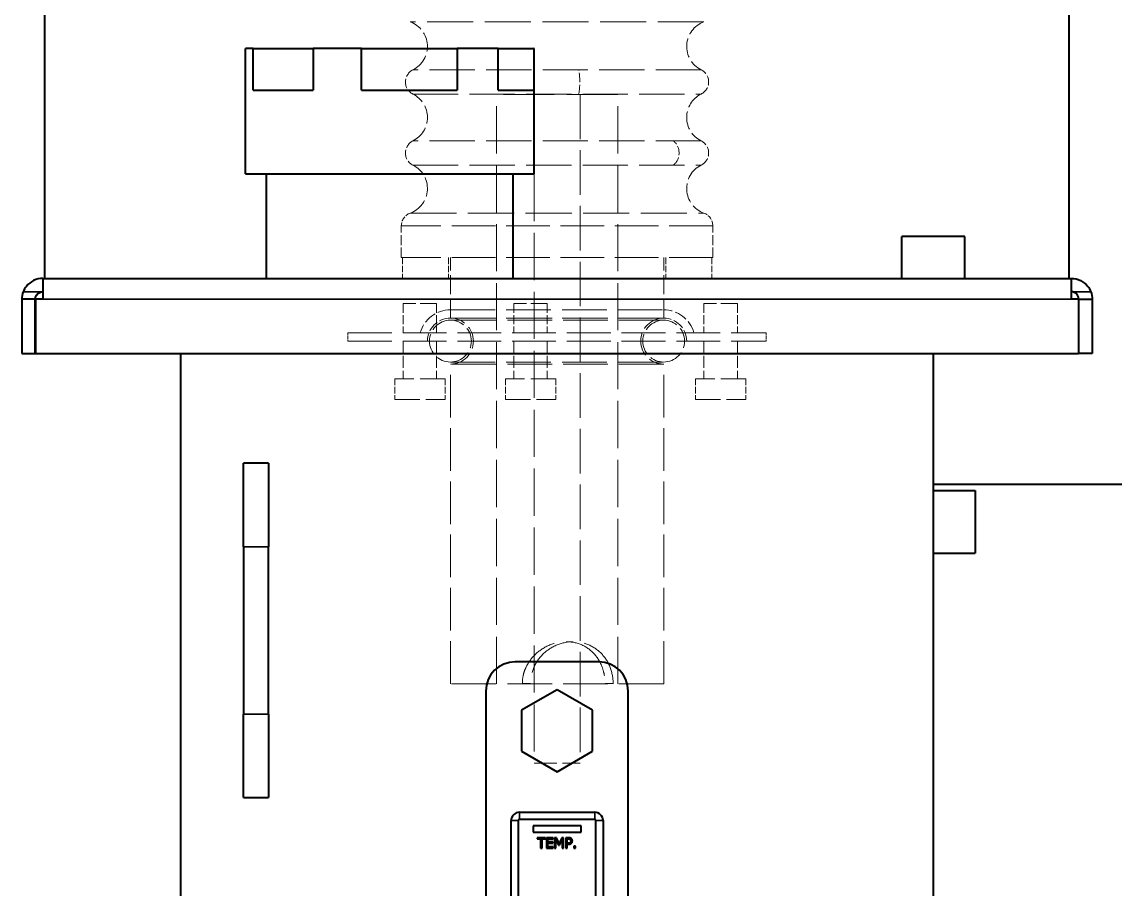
# Model space of a CAD drawing. Header units: millimetres. Extents: x 0 to 4205, y 0 to 2970.
# Drawn here: x 485.5 to 747, y 1304.9 to 1512.4 of the extents above; entities that cross this region are included whole.
import ezdxf

# ---------------------------------------------------------------- set-up
doc = ezdxf.new("R2010")
doc.units = ezdxf.units.MM
doc.header["$LTSCALE"] = 5
doc.linetypes.add('DASHED', pattern=[0.2067, 0.1654, -0.0413])
for name, color, linetype, lineweight in [('가려진 것(ISO)', 2, 'DASHED', 18), ('가려진 좁은 것(ISO)', 2, 'DASHED', 18), ('가시적인 것(ISO)', 3, 'Continuous', 40), ('가시적인 좁은 것(ISO)', 3, 'Continuous', 35)]:
    doc.layers.add(name, color=color, linetype=linetype, lineweight=lineweight)

msp = doc.modelspace()

# ---------------------------------------------------------------- linework, layer by layer
at = {"layer": '가려진 것(ISO)', "ltscale": 14.692177}
msp.add_line((628.0004, 1495.0175), (599.0004, 1495.0175), dxfattribs=at)
at = {"layer": '가려진 것(ISO)', "ltscale": 13.642961}
for p, q in [((599.0004, 1354.0175), (599.0004, 1495.0175)), ((628.0004, 1354.0175), (628.0004, 1495.0175)), ((608.0004, 1476.0175), (608.0004, 1335.0175))]:
    msp.add_line(p, q, dxfattribs=at)
at = {"layer": '가려진 것(ISO)', "ltscale": 12.901145}
msp.add_line((619.0004, 1495.0175), (619.0004, 1335.0175), dxfattribs=at)
at = {"layer": '가려진 것(ISO)', "ltscale": 2.884835}
for p, q in [((576.2504, 1456.0175), (576.2504, 1463.5907)), ((650.7504, 1456.0175), (650.7504, 1463.5907))]:
    msp.add_line(p, q, dxfattribs=at)
at = {"layer": '가려진 것(ISO)', "ltscale": 12.581232}
msp.add_line((650.7504, 1456.0175), (576.2504, 1456.0175), dxfattribs=at)
at = {"layer": '가려진 것(ISO)', "ltscale": 1.904597}
for p, q in [((576.5004, 1456.0175), (576.5004, 1451.0175)), ((587.5004, 1456.0175), (587.5004, 1451.0175)), ((639.5004, 1456.0175), (639.5004, 1451.0175)), ((650.5004, 1456.0175), (650.5004, 1451.0175)), ((574.7064, 1427.0175), (574.7064, 1422.0175)), ((586.7064, 1427.0175), (586.7064, 1422.0175)), ((601.1728, 1427.0175), (601.1728, 1422.0175)), ((613.1728, 1427.0175), (613.1728, 1422.0175)), ((646.6222, 1427.0175), (646.6222, 1422.0175)), ((658.6222, 1427.0175), (658.6222, 1422.0175))]:
    msp.add_line(p, q, dxfattribs=at)
at = {"layer": '가려진 것(ISO)', "ltscale": 5.52352}
for p, q in [((588.0004, 1441.5175), (588.0004, 1456.0175)), ((639.0004, 1441.5175), (639.0004, 1456.0175))]:
    msp.add_line(p, q, dxfattribs=at)
at = {"layer": '가려진 것(ISO)', "ltscale": 4.786925}
for p, q in [((584.7064, 1445.0175), (576.7064, 1445.0175)), ((611.1728, 1445.0175), (603.1728, 1445.0175)), ((656.6222, 1445.0175), (648.6222, 1445.0175))]:
    msp.add_line(p, q, dxfattribs=at)
at = {"layer": '가려진 것(ISO)', "ltscale": 2.666475}
for p, q in [((576.7064, 1445.0175), (576.7064, 1438.0175)), ((584.7064, 1445.0175), (584.7064, 1438.0175)), ((603.1728, 1445.0175), (603.1728, 1438.0175)), ((611.1728, 1445.0175), (611.1728, 1438.0175)), ((648.6222, 1445.0175), (648.6222, 1438.0175)), ((656.6222, 1445.0175), (656.6222, 1438.0175))]:
    msp.add_line(p, q, dxfattribs=at)
at = {"layer": '가려진 것(ISO)', "ltscale": 12.918983}
for p, q in [((588.0004, 1443.5175), (639.0004, 1443.5175)), ((639.0004, 1441.5175), (588.0004, 1441.5175)), ((588.0004, 1441.5175), (639.0004, 1441.5175)), ((639.0004, 1441.0175), (588.0004, 1441.0175)), ((588.0004, 1431.0175), (639.0004, 1431.0175)), ((639.0004, 1430.5175), (588.0004, 1430.5175)), ((639.0004, 1354.0175), (588.0004, 1354.0175))]:
    msp.add_line(p, q, dxfattribs=at)
at = {"layer": '가려진 것(ISO)', "ltscale": 0.761779}
for p, q in [((588.0004, 1443.5175), (588.0004, 1441.5175)), ((639.0004, 1443.5175), (639.0004, 1441.5175)), ((563.5004, 1438.0175), (563.5004, 1436.0175)), ((663.5004, 1438.0175), (663.5004, 1436.0175))]:
    msp.add_line(p, q, dxfattribs=at)
at = {"layer": '가려진 것(ISO)', "ltscale": 12.665669}
for p, q in [((563.5004, 1438.0175), (663.5004, 1438.0175)), ((563.5004, 1436.0175), (663.5004, 1436.0175))]:
    msp.add_line(p, q, dxfattribs=at)
at = {"layer": '가려진 것(ISO)', "ltscale": 3.428354}
for p, q in [((576.7064, 1436.0175), (576.7064, 1427.0175)), ((584.7064, 1436.0175), (584.7064, 1427.0175)), ((603.1728, 1436.0175), (603.1728, 1427.0175)), ((611.1728, 1436.0175), (611.1728, 1427.0175)), ((648.6222, 1436.0175), (648.6222, 1427.0175)), ((656.6222, 1436.0175), (656.6222, 1427.0175))]:
    msp.add_line(p, q, dxfattribs=at)
at = {"layer": '가려진 것(ISO)', "ltscale": 12.33672}
for p, q in [((588.0004, 1354.0175), (588.0004, 1430.5175)), ((639.0004, 1354.0175), (639.0004, 1430.5175))]:
    msp.add_line(p, q, dxfattribs=at)
at = {"layer": '가려진 것(ISO)', "ltscale": 7.180437}
for p, q in [((586.7064, 1427.0175), (574.7064, 1427.0175)), ((613.1728, 1427.0175), (601.1728, 1427.0175)), ((658.6222, 1427.0175), (646.6222, 1427.0175)), ((574.7064, 1422.0175), (586.7064, 1422.0175)), ((601.1728, 1422.0175), (613.1728, 1422.0175)), ((646.6222, 1422.0175), (658.6222, 1422.0175))]:
    msp.add_line(p, q, dxfattribs=at)
at = {"layer": '가려진 것(ISO)', "ltscale": 4.190233}
msp.add_line((615.685, 1364.1175), (617.3422, 1364.1175), dxfattribs=at)
at = {"layer": '가려진 것(ISO)', "ltscale": 0.037994}
for p, q in [((605.1965, 1354.0175), (605.1965, 1354.1175)), ((607.1486, 1354.1175), (607.1486, 1354.0175)), ((624.9682, 1354.1175), (624.9682, 1354.0175)), ((626.9204, 1354.0175), (626.9204, 1354.1175))]:
    msp.add_line(p, q, dxfattribs=at)
at = {"layer": '가려진 것(ISO)', "ltscale": 6.582059}
msp.add_line((608.0004, 1335.0175), (619.0004, 1335.0175), dxfattribs=at)
at = {"layer": '가려진 것(ISO)', "ltscale": 5.546094}
for centre, start, end in [((576.2504, 1506.5175), 296.525352, 69.99481), ((650.7504, 1506.5175), 110.00519, 243.474648), ((576.2504, 1472.5175), 290.00519, 63.474648), ((650.7504, 1472.5175), 116.525352, 249.99481)]:
    msp.add_arc(centre, 6.25, start, end, dxfattribs=at)
at = {"layer": '가려진 것(ISO)', "ltscale": 2.743033}
for centre, start, end in [((580.4931, 1498.0175), 116.525352, 243.474648), ((646.5078, 1498.0175), 296.525352, 63.474648), ((580.4931, 1481.0175), 116.525352, 243.474648), ((646.5078, 1481.0175), 296.525352, 63.474648)]:
    msp.add_arc(centre, 3.25, start, end, dxfattribs=at)
at = {"layer": '가려진 것(ISO)', "ltscale": 5.275156}
for centre, start, end in [((576.2504, 1489.5175), 296.525352, 63.474648), ((650.7504, 1489.5175), 116.525352, 243.474648)]:
    msp.add_arc(centre, 6.25, start, end, dxfattribs=at)
at = {"layer": '가려진 것(ISO)', "ltscale": 1.512355}
for centre, start, end in [((579.5004, 1463.5907), 110.00519, 180), ((647.5004, 1463.5907), 0, 69.99481)]:
    msp.add_arc(centre, 3.25, start, end, dxfattribs=at)
at = {"layer": '가려진 것(ISO)', "ltscale": 3.716526}
for centre, start, end in [((588.0004, 1436.0175), 90, 164.53399), ((639.0004, 1436.0175), 15.46601, 90)]:
    msp.add_arc(centre, 7.5, start, end, dxfattribs=at)
at = {"layer": '가려진 것(ISO)', "ltscale": 3.290979}
for centre, start, end in [((588.0004, 1436.0175), 90, 180), ((639.0004, 1436.0175), 0, 90)]:
    msp.add_arc(centre, 5.5, start, end, dxfattribs=at)
at = {"layer": '가려진 것(ISO)', "ltscale": 5.983681}
for centre, start, end in [((588.0004, 1436.0175), 90, 270), ((588.0004, 1436.0175), 270, 90), ((639.0004, 1436.0175), 90, 270), ((639.0004, 1436.0175), 270, 90)]:
    msp.add_arc(centre, 5, start, end, dxfattribs=at)
at = {"layer": '가려진 것(ISO)', "ltscale": 6.582059}
for centre, start, end in [((588.0004, 1436.0175), 270, 90), ((639.0004, 1436.0175), 90, 270)]:
    msp.add_arc(centre, 5.5, start, end, dxfattribs=at)
at = {"layer": '가려진 것(ISO)', "ltscale": 15.787786}
msp.add_open_spline([(605.1965, 1354.1175), (605.1965, 1354.7783), (605.2718, 1355.4477), (605.5709, 1356.7582), (605.7945, 1357.3995), (606.6534, 1359.2271), (607.4848, 1360.3193), (609.3374, 1362.0463), (610.4929, 1362.8106), (613.0212, 1363.8472), (614.3956, 1364.1175), (616.9743, 1364.1175), (618.2914, 1363.8472), (620.6138, 1362.8106), (621.6222, 1362.0463), (623.1841, 1360.3193), (623.8492, 1359.2271), (624.5167, 1357.3995), (624.6866, 1356.7582), (624.9123, 1355.4477), (624.9682, 1354.7783), (624.9682, 1354.1175)], degree=3, knots=[0, 0, 0, 0, 0.19824713, 0.19824713, 0.39649426, 0.39649426, 0.79298851, 0.79298851, 1.18426149, 1.18426149, 1.57553446, 1.57553446, 1.96680744, 1.96680744, 2.35808042, 2.35808042, 2.75457467, 2.75457467, 2.9528218, 2.9528218, 3.15106893, 3.15106893, 3.15106893, 3.15106893], dxfattribs=at)
at = {"layer": '가려진 것(ISO)', "ltscale": 15.353693}
msp.add_open_spline([(626.9204, 1354.1175), (626.9204, 1355.3886), (626.6837, 1356.7337), (625.7309, 1359.1927), (625.0143, 1360.3078), (623.3504, 1362.0684), (622.2878, 1362.836), (619.9123, 1363.8609), (618.5977, 1364.1175), (616.0868, 1364.1175), (614.7408, 1363.8609), (612.2523, 1362.836), (611.1093, 1362.0684), (609.2923, 1360.3078), (608.4924, 1359.1927), (607.4198, 1356.7337), (607.1486, 1355.3886), (607.1486, 1354.1175)], degree=3, knots=[-3.04934025, -3.04934025, -3.04934025, -3.04934025, -2.66799568, -2.66799568, -2.28665111, -2.28665111, -1.90566062, -1.90566062, -1.52467013, -1.52467013, -1.14367963, -1.14367963, -0.76268914, -0.76268914, -0.38134457, -0.38134457, 0, 0, 0, 0], dxfattribs=at)
at = {"layer": '가려진 좁은 것(ISO)', "ltscale": 13.34145}
for p, q in [((648.6123, 1512.3904), (578.3886, 1512.3904)), ((578.3886, 1466.6446), (648.6123, 1466.6446))]:
    msp.add_line(p, q, dxfattribs=at)
at = {"layer": '가려진 좁은 것(ISO)', "ltscale": 12.581232}
msp.add_line((650.7504, 1463.5907), (576.2504, 1463.5907), dxfattribs=at)
at = {"layer": '가려진 좁은 것(ISO)', "ltscale": 4.935886}
for p, q in [((605.1965, 1354.1175), (607.1486, 1354.1175)), ((624.9682, 1354.1175), (626.9204, 1354.1175))]:
    msp.add_line(p, q, dxfattribs=at)
at = {"layer": '가려진 좁은 것(ISO)', "ltscale": 2.743033}
for centre, ratio in [((618.4468, 1498.0175), 0.14985568), ((640.0742, 1481.0175), 0.80508602)]:
    msp.add_ellipse(centre, major_axis=(0, -3.25), ratio=ratio, start_param=0.46295473, end_param=2.67863793, dxfattribs=at)
at = {"layer": '가려진 좁은 것(ISO)', "ltscale": 13.09328}
for points, knots in [([(647.9592, 1500.9254), (647.9592, 1500.9254), (647.958, 1500.9254), (647.93, 1500.9254), (647.7745, 1500.9254), (647.2451, 1500.9254), (646.8933, 1500.9254), (645.9896, 1500.9254), (645.4377, 1500.9254), (643.4854, 1500.9254), (641.8078, 1500.9254), (638.6725, 1500.9254), (637.458, 1500.9254), (634.1414, 1500.9254), (631.9312, 1500.9254), (628.0904, 1500.9254), (626.5722, 1500.9254), (623.9047, 1500.9254), (622.7719, 1500.9254), (619.471, 1500.9254), (617.2397, 1500.9254), (612.7564, 1500.9254), (610.506, 1500.9254), (608.3089, 1500.9254), (605.8051, 1500.9254), (603.3287, 1500.9254), (600.1187, 1500.9254), (599.2795, 1500.9254), (595.6391, 1500.9254), (593.0182, 1500.9254), (589.5494, 1500.9254), (588.4998, 1500.9254), (586.5499, 1500.9254), (585.6498, 1500.9254), (583.8707, 1500.9254), (583.0105, 1500.9254), (581.1148, 1500.9254), (580.2556, 1500.9254), (579.2815, 1500.9254), (579.0512, 1500.9254), (579.0418, 1500.9254), (579.0417, 1500.9254), (579.0417, 1500.9254)], [-26.26301115, -26.26301115, -26.26301115, -26.26301115, -26.21469125, -26.21469125, -25.72361792, -25.72361792, -25.28501977, -25.28501977, -24.84641686, -24.84641686, -23.95597199, -23.95597199, -23.46558207, -23.46558207, -22.69922371, -22.69922371, -22.22934628, -22.22934628, -21.89183563, -21.89183563, -21.25320764, -21.25320764, -20.61457487, -20.61457487, -20.61457487, -19.88674315, -19.88674315, -19.62435409, -19.62435409, -18.72722184, -18.72722184, -18.30443388, -18.30443388, -17.88165068, -17.88165068, -17.38306756, -17.38306756, -16.60438991, -16.60438991, -15.96575714, -15.96575714, -15.95233536, -15.95233536, -15.95233536, -15.95233536]), ([(579.0417, 1495.1096), (579.0417, 1495.1096), (579.0418, 1495.1096), (579.0512, 1495.1096), (579.2815, 1495.1096), (580.2556, 1495.1096), (581.1148, 1495.1096), (583.0105, 1495.1096), (583.8707, 1495.1096), (585.6498, 1495.1096), (586.5499, 1495.1096), (588.4998, 1495.1096), (589.5494, 1495.1096), (593.0182, 1495.1096), (595.6391, 1495.1096), (599.2795, 1495.1096), (600.1187, 1495.1096), (603.3287, 1495.1096), (605.8051, 1495.1096), (608.3089, 1495.1096), (610.506, 1495.1096), (612.7564, 1495.1096), (617.2397, 1495.1096), (619.471, 1495.1096), (622.7719, 1495.1096), (623.9047, 1495.1096), (626.5722, 1495.1096), (628.0904, 1495.1096), (631.9312, 1495.1096), (634.1414, 1495.1096), (637.458, 1495.1096), (638.6725, 1495.1096), (641.8078, 1495.1096), (643.4854, 1495.1096), (645.4377, 1495.1096), (645.9896, 1495.1096), (646.8933, 1495.1096), (647.2451, 1495.1096), (647.7745, 1495.1096), (647.93, 1495.1096), (647.958, 1495.1096), (647.9592, 1495.1096), (647.9592, 1495.1096)], [15.95233536, 15.95233536, 15.95233536, 15.95233536, 15.96575714, 15.96575714, 16.60438991, 16.60438991, 17.38306756, 17.38306756, 17.88165068, 17.88165068, 18.30443388, 18.30443388, 18.72722184, 18.72722184, 19.62435409, 19.62435409, 19.88674315, 19.88674315, 20.61457487, 20.61457487, 20.61457487, 21.25320764, 21.25320764, 21.89183563, 21.89183563, 22.22934628, 22.22934628, 22.69922371, 22.69922371, 23.46558207, 23.46558207, 23.95597199, 23.95597199, 24.84641686, 24.84641686, 25.28501977, 25.28501977, 25.72361792, 25.72361792, 26.21469125, 26.21469125, 26.26301115, 26.26301115, 26.26301115, 26.26301115])]:
    msp.add_open_spline(points, degree=3, knots=knots, dxfattribs=at)
at = {"layer": '가려진 좁은 것(ISO)', "ltscale": 13.093252}
for points, knots in [([(647.9583, 1483.9254), (647.9587, 1483.9254), (647.9333, 1483.9254), (647.8013, 1483.9254), (647.659, 1483.9254), (647.0791, 1483.9254), (646.4837, 1483.9254), (644.8793, 1483.9254), (643.8708, 1483.9254), (641.2356, 1483.9254), (639.4846, 1483.9254), (636.2666, 1483.9254), (634.9412, 1483.9254), (632.3101, 1483.9254), (631.0016, 1483.9254), (628.2814, 1483.9254), (626.8698, 1483.9254), (622.4949, 1483.9254), (619.4477, 1483.9254), (614.6153, 1483.9254), (612.8855, 1483.9254), (608.4926, 1483.9254), (605.8574, 1483.9254), (601.712, 1483.9254), (600.1687, 1483.9254), (597.6134, 1483.9254), (596.5742, 1483.9254), (593.6733, 1483.9254), (591.8705, 1483.9254), (588.5624, 1483.9254), (587.0583, 1483.9254), (585.7416, 1483.9254), (584.2409, 1483.9254), (582.9589, 1483.9254), (581.5752, 1483.9254), (581.241, 1483.9254), (579.9161, 1483.9254), (579.2968, 1483.9254), (579.0629, 1483.9254), (579.0417, 1483.9254), (579.0417, 1483.9254)], [-28.83898808, -28.83898808, -28.83898808, -28.83898808, -28.61923027, -28.61923027, -28.27813944, -28.27813944, -27.63951146, -27.63951146, -27.00087868, -27.00087868, -26.21469125, -26.21469125, -25.72361792, -25.72361792, -25.28501977, -25.28501977, -24.84641686, -24.84641686, -23.95597199, -23.95597199, -23.46558207, -23.46558207, -22.69922371, -22.69922371, -22.22934628, -22.22934628, -21.89183563, -21.89183563, -21.25320764, -21.25320764, -20.61457487, -20.61457487, -20.61457487, -19.88674315, -19.88674315, -19.62435409, -19.62435409, -18.72722184, -18.72722184, -18.52830815, -18.52830815, -18.52830815, -18.52830815]), ([(579.0417, 1478.1096), (579.0417, 1478.1096), (579.0629, 1478.1096), (579.2968, 1478.1096), (579.9161, 1478.1096), (581.241, 1478.1096), (581.5752, 1478.1096), (582.9589, 1478.1096), (584.2409, 1478.1096), (585.7416, 1478.1096), (587.0583, 1478.1096), (588.5624, 1478.1096), (591.8705, 1478.1096), (593.6733, 1478.1096), (596.5742, 1478.1096), (597.6134, 1478.1096), (600.1687, 1478.1096), (601.712, 1478.1096), (605.8574, 1478.1096), (608.4926, 1478.1096), (612.8855, 1478.1096), (614.6153, 1478.1096), (619.4477, 1478.1096), (622.4949, 1478.1096), (626.8698, 1478.1096), (628.2814, 1478.1096), (631.0016, 1478.1096), (632.3101, 1478.1096), (634.9412, 1478.1096), (636.2666, 1478.1096), (639.4846, 1478.1096), (641.2356, 1478.1096), (643.8708, 1478.1096), (644.8793, 1478.1096), (646.4837, 1478.1096), (647.0791, 1478.1096), (647.659, 1478.1096), (647.8013, 1478.1096), (647.9333, 1478.1096), (647.9587, 1478.1096), (647.9583, 1478.1096)], [18.52830815, 18.52830815, 18.52830815, 18.52830815, 18.72722184, 18.72722184, 19.62435409, 19.62435409, 19.88674315, 19.88674315, 20.61457487, 20.61457487, 20.61457487, 21.25320764, 21.25320764, 21.89183563, 21.89183563, 22.22934628, 22.22934628, 22.69922371, 22.69922371, 23.46558207, 23.46558207, 23.95597199, 23.95597199, 24.84641686, 24.84641686, 25.28501977, 25.28501977, 25.72361792, 25.72361792, 26.21469125, 26.21469125, 27.00087868, 27.00087868, 27.63951146, 27.63951146, 28.27813944, 28.27813944, 28.61923027, 28.61923027, 28.83898808, 28.83898808, 28.83898808, 28.83898808])]:
    msp.add_open_spline(points, degree=3, knots=knots, dxfattribs=at)
at = {"layer": '가시적인 것(ISO)'}
for p, q in [((491.0004, 1451.0175), (491.0004, 1525.0175)), ((736.0004, 1451.0175), (736.0004, 1525.0175)), ((540.8183, 1506.0175), (539.0004, 1506.0175)), ((539.0004, 1476.0175), (539.0004, 1506.0175)), ((540.8183, 1506.0175), (555.1632, 1506.0175)), ((540.8183, 1496.0175), (540.8183, 1506.0175)), ((555.1632, 1506.0175), (555.1632, 1496.0175)), ((566.73, 1506.0175), (555.1632, 1506.0175)), ((566.73, 1506.0175), (589.6399, 1506.0175)), ((566.73, 1496.0175), (566.73, 1506.0175)), ((599.4121, 1506.0175), (589.6399, 1506.0175)), ((589.6399, 1506.0175), (589.6399, 1496.0175)), ((599.4121, 1506.0175), (607.9771, 1506.0175)), ((599.4121, 1496.0175), (599.4121, 1506.0175)), ((607.9771, 1506.0175), (607.9771, 1496.0175)), ((608.0004, 1506.0175), (607.9771, 1506.0175)), ((608.0004, 1476.0175), (608.0004, 1506.0175)), ((540.8183, 1496.0175), (555.1632, 1496.0175)), ((566.73, 1496.0175), (589.6399, 1496.0175)), ((599.4121, 1496.0175), (607.9771, 1496.0175)), ((539.0004, 1476.0175), (608.0004, 1476.0175)), ((544.0004, 1451.0175), (544.0004, 1476.0175)), ((603.0004, 1451.0175), (603.0004, 1476.0175)), ((711.0004, 1461.0175), (696.0004, 1461.0175)), ((696.0004, 1451.0175), (696.0004, 1461.0175)), ((711.0004, 1451.0175), (711.0004, 1461.0175)), ((490.5004, 1451.0175), (736.5004, 1451.0175)), ((488.7004, 1446.0175), (485.5004, 1446.0175)), ((485.5004, 1446.0175), (485.5004, 1433.0175)), ((488.7004, 1433.0175), (488.7004, 1446.0175)), ((490.5004, 1446.0175), (488.7712, 1446.0175)), ((488.7712, 1446.0175), (488.7712, 1433.0175)), ((738.2297, 1446.0175), (736.5004, 1446.0175)), ((738.2297, 1446.0175), (738.2297, 1433.0175)), ((738.3004, 1446.0175), (741.5004, 1446.0175)), ((738.3004, 1433.0175), (738.3004, 1446.0175)), ((741.5004, 1446.0175), (741.5004, 1433.0175)), ((485.5004, 1433.0175), (488.7004, 1433.0175)), ((488.7712, 1433.0175), (738.2297, 1433.0175)), ((523.5004, 938.8175), (523.5004, 1433.0175)), ((703.5004, 938.8175), (703.5004, 1433.0175)), ((741.5004, 1433.0175), (738.3004, 1433.0175)), ((538.5004, 1386.8175), (538.5004, 1406.8175)), ((544.5004, 1406.8175), (538.5004, 1406.8175)), ((544.5004, 1406.8175), (544.5004, 1386.8175)), ((703.5004, 1401.8175), (896.5004, 1401.8175)), ((703.5004, 1400.3175), (713.5004, 1400.3175)), ((713.5004, 1400.3175), (713.5004, 1385.3175)), ((538.5004, 1386.8175), (538.5004, 1346.8175)), ((544.5004, 1346.8175), (544.5004, 1386.8175)), ((703.5004, 1385.3175), (713.5004, 1385.3175)), ((623.5004, 1359.3175), (603.5004, 1359.3175)), ((596.5004, 1352.3175), (596.5004, 1206.3175)), ((613.5004, 1352.6324), (605.0004, 1347.7249)), ((622.0004, 1347.7249), (613.5004, 1352.6324)), ((630.5004, 1206.3175), (630.5004, 1352.3175)), ((538.5004, 1326.8175), (538.5004, 1346.8175)), ((544.5004, 1346.8175), (544.5004, 1326.8175)), ((605.0004, 1347.7249), (605.0004, 1337.91)), ((622.0004, 1337.91), (622.0004, 1347.7249)), ((605.0004, 1337.91), (613.5004, 1333.0025)), ((613.5004, 1333.0025), (622.0004, 1337.91)), ((538.5004, 1326.8175), (544.5004, 1326.8175)), ((604.5004, 1323.3175), (622.5004, 1323.3175)), ((602.5004, 1237.3175), (602.5004, 1321.3175)), ((604.2325, 1321.3175), (604.2325, 1279.5675)), ((622.5004, 1321.5854), (604.5004, 1321.5854)), ((622.7684, 1237.3175), (622.7684, 1321.3175)), ((624.5004, 1321.3175), (624.5004, 1237.3175)), ((607.7504, 1320.0675), (607.7504, 1318.5675)), ((619.2504, 1320.0675), (607.7504, 1320.0675)), ((607.7504, 1318.5675), (619.2504, 1318.5675)), ((619.2504, 1318.5675), (619.2504, 1320.0675)), ((608.7365, 1317.2175), (608.7365, 1316.9217)), ((610.7462, 1317.2175), (608.7365, 1317.2175)), ((608.7365, 1316.9217), (609.5752, 1316.9217)), ((609.5752, 1316.9217), (609.5752, 1314.7175)), ((609.9075, 1316.9217), (610.7462, 1316.9217)), ((609.9075, 1314.7175), (609.9075, 1316.9217)), ((610.7462, 1316.9217), (610.7462, 1317.2175)), ((612.5635, 1317.2175), (610.9994, 1317.2175)), ((610.9994, 1317.2175), (610.9994, 1314.7175)), ((611.3317, 1316.9217), (612.5635, 1316.9217)), ((611.3317, 1316.2369), (611.3317, 1316.9217)), ((612.4804, 1316.2369), (611.3317, 1316.2369)), ((611.3317, 1315.9411), (612.4804, 1315.9411)), ((611.3317, 1315.0133), (611.3317, 1315.9411)), ((612.4804, 1315.9411), (612.4804, 1316.2369)), ((612.5635, 1316.9217), (612.5635, 1317.2175)), ((612.9281, 1317.2175), (612.9281, 1314.7175)), ((613.3819, 1317.2175), (612.9281, 1317.2175)), ((613.2381, 1316.871), (613.8844, 1315.4063)), ((613.2381, 1314.7175), (613.2381, 1316.871)), ((614.0059, 1315.8257), (613.3819, 1317.2175)), ((613.8844, 1315.4063), (614.087, 1315.4063)), ((614.6096, 1317.2175), (614.0059, 1315.8257)), ((614.087, 1315.4063), (614.7393, 1316.871)), ((615.0716, 1317.2175), (614.6096, 1317.2175)), ((614.7393, 1316.871), (614.7393, 1314.7175)), ((615.0716, 1314.7175), (615.0716, 1317.2175)), ((615.578, 1317.2175), (615.578, 1314.7175)), ((616.2061, 1317.2175), (615.578, 1317.2175)), ((615.9103, 1315.933), (615.9103, 1316.9298)), ((615.9103, 1316.9298), (616.1858, 1316.9298)), ((616.1372, 1315.933), (615.9103, 1315.933)), ((615.9103, 1315.6494), (616.1919, 1315.6494)), ((615.9103, 1314.7175), (615.9103, 1315.6494)), ((609.5752, 1314.7175), (609.9075, 1314.7175)), ((610.9994, 1314.7175), (612.5635, 1314.7175)), ((612.5635, 1315.0133), (611.3317, 1315.0133)), ((612.5635, 1314.7175), (612.5635, 1315.0133)), ((612.9281, 1314.7175), (613.2381, 1314.7175)), ((614.7393, 1314.7175), (615.0716, 1314.7175)), ((615.578, 1314.7175), (615.9103, 1314.7175)), ((617.5391, 1315.1956), (617.5391, 1314.7175)), ((617.9403, 1315.1956), (617.5391, 1315.1956)), ((617.5391, 1314.7175), (617.9403, 1314.7175)), ((617.9403, 1314.7175), (617.9403, 1315.1956))]:
    msp.add_line(p, q, dxfattribs=at)
for centre, radius, start, end in [((603.5004, 1352.3175), 7, 90, 180), ((623.5004, 1352.3175), 7, 0, 90), ((604.5004, 1321.3175), 2, 90, 180), ((622.5004, 1321.3175), 2, 0, 90), ((604.5004, 1321.3175), 0.2679, 90, 180), ((622.5004, 1321.3175), 0.2679, 0, 90)]:
    msp.add_arc(centre, radius, start, end, dxfattribs=at)
for points, knots in [([(490.5004, 1451.0175), (488.995, 1451.0175), (487.5056, 1450.295), (486.5736, 1449.1127), (486.2649, 1448.721), (486.0152, 1448.2827), (485.8357, 1447.8175)], [0, 0, 0, 0, 0.575044589, 0.575044589, 0.575044589, 0.76555338, 0.76555338, 0.76555338, 0.76555338]), ([(490.5004, 1451.0175), (490.5004, 1450.7285), (490.5004, 1450.295), (490.5004, 1449.1127), (490.5004, 1448.2389), (490.5004, 1447.13), (490.5004, 1446.0175)], [0, 0, 0, 0, 0.57504459, 0.57504459, 0.57504459, 1, 1, 1, 1]), ([(736.5004, 1451.0175), (736.5004, 1450.7285), (736.5004, 1450.295), (736.5004, 1449.1127), (736.5004, 1448.2389), (736.5004, 1447.13), (736.5004, 1446.0175)], [0, 0, 0, 0, 0.57504459, 0.57504459, 0.57504459, 1, 1, 1, 1]), ([(736.5004, 1451.0175), (738.0059, 1451.0175), (739.4953, 1450.295), (740.4272, 1449.1127), (740.736, 1448.721), (740.9857, 1448.2827), (741.1652, 1447.8175)], [0, 0, 0, 0, 0.575044589, 0.575044589, 0.575044589, 0.76555338, 0.76555338, 0.76555338, 0.76555338]), ([(488.7004, 1446.0175), (488.7004, 1446.7171), (489.1486, 1447.3966), (489.7918, 1447.6721), (490.015, 1447.7677), (490.2576, 1447.8175), (490.5004, 1447.8175)], [-1, -1, -1, -1, -0.25762063, -0.25762063, -0.25762063, 0, 0, 0, 0]), ([(738.3004, 1446.0175), (738.3004, 1446.7171), (737.8523, 1447.3966), (737.2091, 1447.6721), (736.9859, 1447.7677), (736.7432, 1447.8175), (736.5004, 1447.8175)], [-1, -1, -1, -1, -0.25762063, -0.25762063, -0.25762063, 0, 0, 0, 0])]:
    msp.add_open_spline(points, degree=3, knots=knots, dxfattribs=at)
for points, degree in [([(485.8357, 1447.8175), (485.6147, 1447.2449), (485.5004, 1446.6312), (485.5004, 1446.0175)], 3), ([(741.1652, 1447.8175), (741.3861, 1447.2449), (741.5004, 1446.6312), (741.5004, 1446.0175)], 3), ([(616.67, 1316.0829), (616.589, 1315.9979), (616.3398, 1315.933), (616.1372, 1315.933)], 2), ([(616.1858, 1316.9298), (616.3418, 1316.9298), (616.5525, 1316.8872), (616.6315, 1316.8346)], 2), ([(616.1919, 1315.6494), (616.4593, 1315.6494), (616.8098, 1315.7811), (616.9395, 1315.9087)], 2), ([(616.8605, 1317.0615), (616.7409, 1317.1445), (616.4289, 1317.2175), (616.2061, 1317.2175)], 2), ([(616.6315, 1316.8346), (616.7227, 1316.7738), (616.8118, 1316.5833), (616.8118, 1316.4537)], 2), ([(616.8118, 1316.4537), (616.8118, 1316.3342), (616.745, 1316.1579), (616.67, 1316.0829)], 2), ([(617.1583, 1316.4638), (617.1583, 1316.6725), (617.0002, 1316.9663), (616.8605, 1317.0615)], 2), ([(616.9395, 1315.9087), (617.0428, 1316.01), (617.1583, 1316.3017), (617.1583, 1316.4638)], 2)]:
    msp.add_open_spline(points, degree=degree, dxfattribs=at)
at = {"layer": '가시적인 좁은 것(ISO)'}
for p, q in [((490.5004, 1447.8175), (485.8357, 1447.8175)), ((736.5004, 1446.0175), (490.5004, 1446.0175)), ((741.1652, 1447.8175), (736.5004, 1447.8175)), ((538.5004, 1386.8175), (544.5004, 1386.8175)), ((544.5004, 1346.8175), (538.5004, 1346.8175)), ((604.5004, 1323.3175), (604.5004, 1321.5854)), ((622.5004, 1323.3175), (622.5004, 1321.5854)), ((602.5004, 1321.3175), (604.2325, 1321.3175)), ((624.5004, 1321.3175), (622.7684, 1321.3175))]:
    msp.add_line(p, q, dxfattribs=at)

doc.saveas('drawing.dxf')
